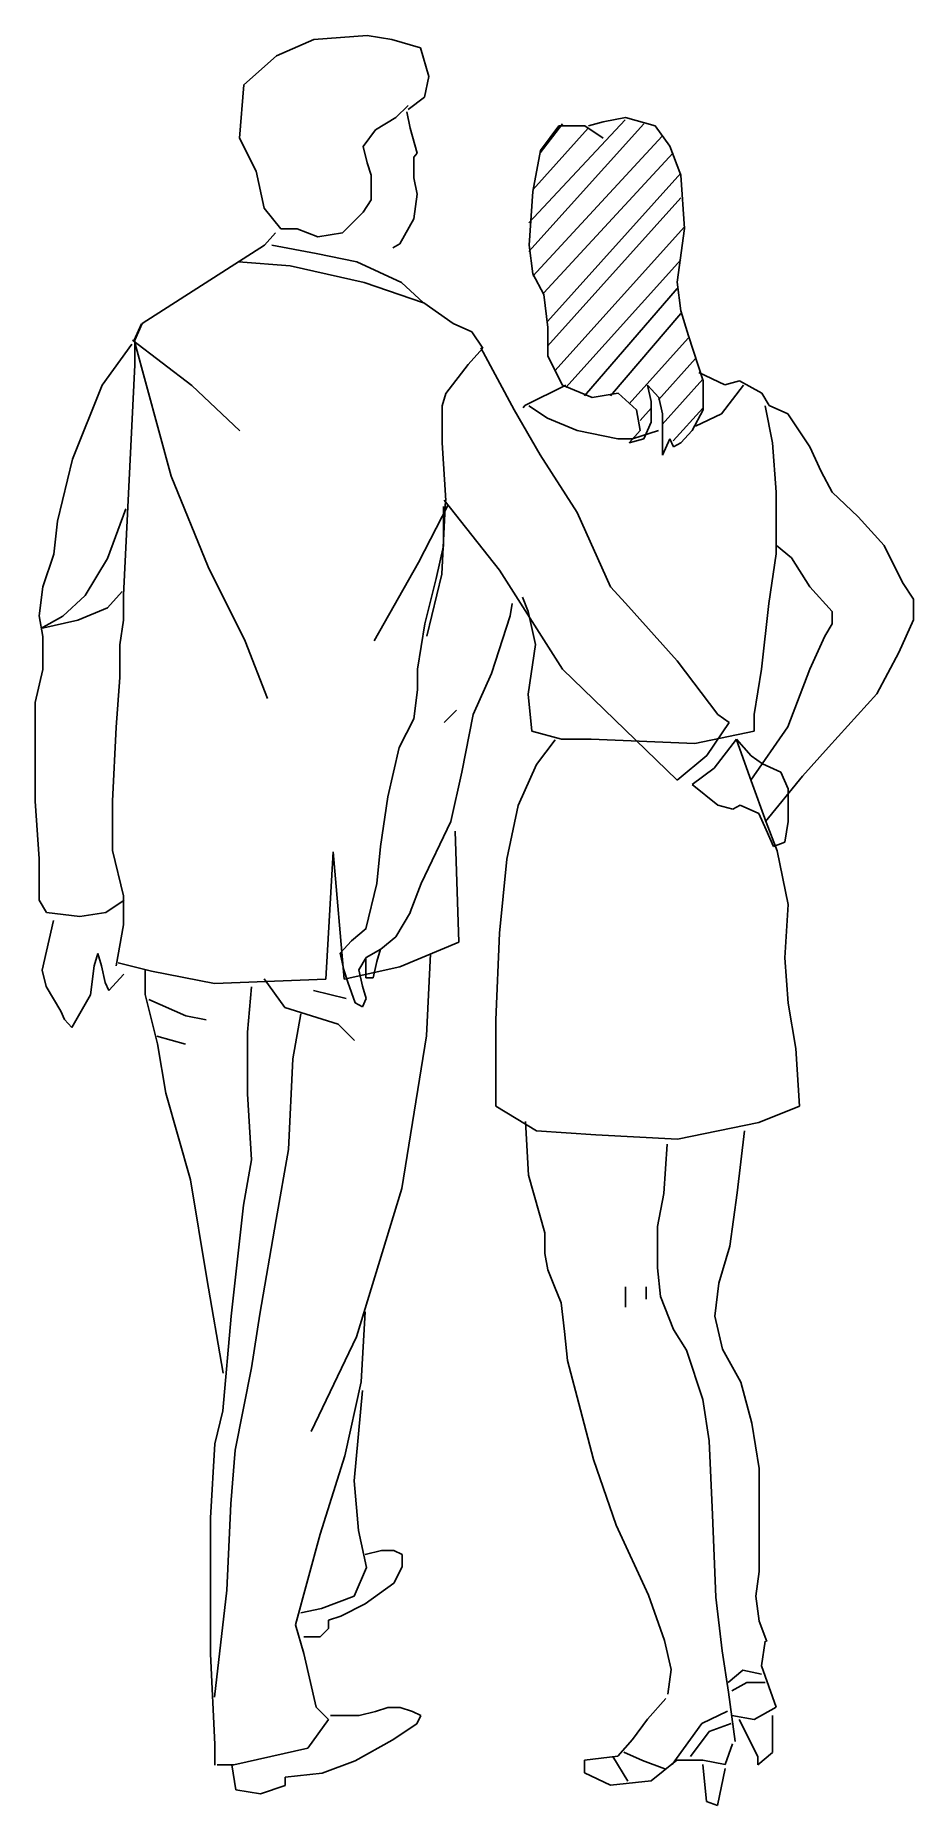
# Model space of a CAD drawing. Header units: millimetres. Extents: x -1587.94 to -1587.09, y 1784.39 to 1786.11.
import ezdxf

# ---------------------------------------------------------------- set-up
doc = ezdxf.new("R2010")
doc.units = ezdxf.units.MM
doc.header["$LTSCALE"] = 10
doc.layers.add('Humanos', color=2, linetype='Continuous')

msp = doc.modelspace()

# ---------------------------------------------------------------- linework, layer by layer
at = {"layer": 'Humanos'}
for p, q in [((-1587.6705, 1786.1023), (-1587.7065, 1786.0863)), ((-1587.6185, 1786.1063), (-1587.6705, 1786.1023)), ((-1587.5945, 1786.1023), (-1587.6185, 1786.1063)), ((-1587.5666, 1786.0943), (-1587.5945, 1786.1023)), ((-1587.7065, 1786.0863), (-1587.7385, 1786.0583)), ((-1587.5586, 1786.0663), (-1587.5666, 1786.0943)), ((-1587.5626, 1786.0463), (-1587.5586, 1786.0663)), ((-1587.7385, 1786.0583), (-1587.7425, 1786.0064)), ((-1587.5905, 1786.0264), (-1587.5785, 1786.0383)), ((-1587.5799, 1786.032), (-1587.5765, 1786.016)), ((-1587.5785, 1786.0343), (-1587.5626, 1786.0463)), ((-1587.6225, 1785.9984), (-1587.6105, 1786.0144)), ((-1587.6105, 1786.0144), (-1587.5905, 1786.0264)), ((-1587.5765, 1786.016), (-1587.5697, 1785.992)), ((-1587.4611, 1785.9243), (-1587.3674, 1786.0243)), ((-1587.4611, 1785.8963), (-1587.3494, 1786.0203)), ((-1587.4574, 1785.9563), (-1587.4034, 1786.0163)), ((-1587.4503, 1785.9923), (-1587.4286, 1786.0203)), ((-1587.432, 1786.0184), (-1587.45, 1785.9946)), ((-1587.4068, 1786.0184), (-1587.432, 1786.0184)), ((-1587.3889, 1786.0065), (-1587.4068, 1786.0184)), ((-1587.3889, 1786.0224), (-1587.4032, 1786.0184)), ((-1587.3673, 1786.0264), (-1587.3889, 1786.0224)), ((-1587.3385, 1786.0184), (-1587.3673, 1786.0264)), ((-1587.3241, 1785.9986), (-1587.3385, 1786.0184)), ((-1587.7425, 1786.0064), (-1587.7265, 1785.9744)), ((-1587.6185, 1785.9824), (-1587.6225, 1785.9984)), ((-1587.4574, 1785.8723), (-1587.3315, 1786.0083)), ((-1587.3133, 1785.9706), (-1587.3241, 1785.9986)), ((-1587.6145, 1785.9704), (-1587.6185, 1785.9824)), ((-1587.5697, 1785.992), (-1587.5731, 1785.988)), ((-1587.5731, 1785.988), (-1587.5731, 1785.968)), ((-1587.45, 1785.9946), (-1587.4573, 1785.9546)), ((-1587.4467, 1785.8563), (-1587.3207, 1785.9923)), ((-1587.7265, 1785.9744), (-1587.7185, 1785.9384)), ((-1587.6145, 1785.9664), (-1587.6145, 1785.9704)), ((-1587.6145, 1785.9464), (-1587.6145, 1785.9664)), ((-1587.5731, 1785.968), (-1587.5697, 1785.952)), ((-1587.4431, 1785.8282), (-1587.3135, 1785.9723)), ((-1587.3097, 1785.9185), (-1587.3133, 1785.9706)), ((-1587.6225, 1785.9344), (-1587.6145, 1785.9464)), ((-1587.5697, 1785.952), (-1587.5731, 1785.9279)), ((-1587.4573, 1785.9546), (-1587.4608, 1785.9025)), ((-1587.4431, 1785.8042), (-1587.3135, 1785.9483)), ((-1587.7185, 1785.9384), (-1587.7025, 1785.9184)), ((-1587.6425, 1785.9144), (-1587.6225, 1785.9344)), ((-1587.5731, 1785.9279), (-1587.5867, 1785.9039)), ((-1587.7077, 1785.9144), (-1587.7184, 1785.9024)), ((-1587.7025, 1785.9184), (-1587.6865, 1785.9184)), ((-1587.6865, 1785.9184), (-1587.6665, 1785.9104)), ((-1587.6665, 1785.9104), (-1587.6425, 1785.9144)), ((-1587.4359, 1785.7802), (-1587.3099, 1785.9203)), ((-1587.3169, 1785.8665), (-1587.3097, 1785.9185)), ((-1587.7184, 1785.9024), (-1587.8374, 1785.8263)), ((-1587.7112, 1785.9023), (-1587.668, 1785.8943)), ((-1587.668, 1785.8943), (-1587.6285, 1785.8863)), ((-1587.5867, 1785.9039), (-1587.5935, 1785.8999)), ((-1587.4608, 1785.9025), (-1587.4573, 1785.8745)), ((-1587.6932, 1785.8823), (-1587.7437, 1785.8863)), ((-1587.6213, 1785.8663), (-1587.6932, 1785.8823)), ((-1587.6285, 1785.8863), (-1587.5852, 1785.8663)), ((-1587.4573, 1785.8745), (-1587.4465, 1785.8545)), ((-1587.4251, 1785.7642), (-1587.3135, 1785.8883)), ((-1587.5637, 1785.8463), (-1587.6213, 1785.8663)), ((-1587.5852, 1785.8663), (-1587.5637, 1785.8463)), ((-1587.4071, 1785.7562), (-1587.3171, 1785.8603)), ((-1587.3133, 1785.8385), (-1587.3169, 1785.8665)), ((-1587.5635, 1785.8464), (-1587.5347, 1785.8264)), ((-1587.4465, 1785.8545), (-1587.4428, 1785.8225)), ((-1587.8378, 1785.826), (-1587.845, 1785.81)), ((-1587.8374, 1785.8263), (-1587.8445, 1785.8103)), ((-1587.5347, 1785.8264), (-1587.5167, 1785.8184)), ((-1587.3818, 1785.7562), (-1587.3135, 1785.8362)), ((-1587.3061, 1785.8145), (-1587.3133, 1785.8385)), ((-1587.8475, 1785.8064), (-1587.8763, 1785.7664)), ((-1587.8467, 1785.8101), (-1587.789, 1785.7661)), ((-1587.845, 1785.81), (-1587.809, 1785.6779)), ((-1587.8445, 1785.8103), (-1587.8445, 1785.7863)), ((-1587.5167, 1785.8184), (-1587.5059, 1785.8024)), ((-1587.4428, 1785.8225), (-1587.4428, 1785.7945)), ((-1587.3638, 1785.7482), (-1587.3063, 1785.8122)), ((-1587.2917, 1785.7705), (-1587.3061, 1785.8145)), ((-1587.5059, 1785.8024), (-1587.5203, 1785.7864)), ((-1587.5078, 1785.8027), (-1587.4754, 1785.7426)), ((-1587.4428, 1785.7945), (-1587.4285, 1785.7665)), ((-1587.335, 1785.7522), (-1587.2991, 1785.7922)), ((-1587.8445, 1785.7863), (-1587.8554, 1785.5622)), ((-1587.5203, 1785.7864), (-1587.5419, 1785.7584)), ((-1587.3315, 1785.7282), (-1587.2919, 1785.7722)), ((-1587.2958, 1785.7786), (-1587.2707, 1785.7666)), ((-1587.8763, 1785.7664), (-1587.9051, 1785.6944)), ((-1587.789, 1785.7661), (-1587.7422, 1785.7221)), ((-1587.5419, 1785.7584), (-1587.5455, 1785.7464)), ((-1587.4254, 1785.7664), (-1587.465, 1785.7465)), ((-1587.4285, 1785.7665), (-1587.3997, 1785.7545)), ((-1587.3997, 1785.7545), (-1587.3745, 1785.7585)), ((-1587.3745, 1785.7585), (-1587.3565, 1785.7425)), ((-1587.3457, 1785.7665), (-1587.3349, 1785.7545)), ((-1587.3421, 1785.7505), (-1587.3457, 1785.7665)), ((-1587.3349, 1785.7545), (-1587.3313, 1785.7385)), ((-1587.2917, 1785.7425), (-1587.2917, 1785.7705)), ((-1587.2739, 1785.7385), (-1587.2523, 1785.7663)), ((-1587.2707, 1785.7666), (-1587.2562, 1785.7706)), ((-1587.2562, 1785.7706), (-1587.2346, 1785.7586)), ((-1587.2346, 1785.7586), (-1587.2274, 1785.7466)), ((-1587.5455, 1785.7464), (-1587.5455, 1785.7104)), ((-1587.4754, 1785.7426), (-1587.4501, 1785.6986)), ((-1587.465, 1785.7465), (-1587.4668, 1785.7445)), ((-1587.4611, 1785.7464), (-1587.4432, 1785.7345)), ((-1587.3565, 1785.7425), (-1587.353, 1785.7225)), ((-1587.353, 1785.7322), (-1587.3423, 1785.7442)), ((-1587.3421, 1785.7305), (-1587.3421, 1785.7505)), ((-1587.3313, 1785.7385), (-1587.3313, 1785.7104)), ((-1587.3207, 1785.7122), (-1587.2919, 1785.7442)), ((-1587.3025, 1785.7225), (-1587.2917, 1785.7425)), ((-1587.2991, 1785.7265), (-1587.2739, 1785.7385)), ((-1587.2314, 1785.7464), (-1587.2243, 1785.7104)), ((-1587.2274, 1785.7466), (-1587.2094, 1785.7386)), ((-1587.2094, 1785.7386), (-1587.1878, 1785.7066)), ((-1587.4432, 1785.7345), (-1587.4143, 1785.7225)), ((-1587.4143, 1785.7225), (-1587.3747, 1785.7144)), ((-1587.353, 1785.7225), (-1587.3637, 1785.7104)), ((-1587.3603, 1785.7144), (-1587.3351, 1785.7225)), ((-1587.3493, 1785.7144), (-1587.3421, 1785.7305)), ((-1587.3133, 1785.7104), (-1587.3025, 1785.7225)), ((-1587.5455, 1785.7104), (-1587.5419, 1785.6543)), ((-1587.3747, 1785.7144), (-1587.3603, 1785.7144)), ((-1587.3637, 1785.7104), (-1587.3493, 1785.7144)), ((-1587.3313, 1785.6984), (-1587.3241, 1785.7144)), ((-1587.3313, 1785.7104), (-1587.3313, 1785.6984)), ((-1587.3241, 1785.7144), (-1587.3205, 1785.7064)), ((-1587.3205, 1785.7064), (-1587.3133, 1785.7104)), ((-1587.2243, 1785.7104), (-1587.2206, 1785.6624)), ((-1587.1878, 1785.7066), (-1587.177, 1785.6826)), ((-1587.9051, 1785.6944), (-1587.9195, 1785.6343)), ((-1587.4501, 1785.6986), (-1587.4141, 1785.6426)), ((-1587.809, 1785.6779), (-1587.773, 1785.5899)), ((-1587.177, 1785.6826), (-1587.1662, 1785.6626)), ((-1587.5424, 1785.6547), (-1587.5459, 1785.5826)), ((-1587.4898, 1785.5866), (-1587.5437, 1785.6546)), ((-1587.2206, 1785.6624), (-1587.2206, 1785.6024)), ((-1587.1662, 1785.6626), (-1587.1409, 1785.6386)), ((-1587.9195, 1785.6343), (-1587.9232, 1785.6023)), ((-1587.8711, 1785.598), (-1587.8532, 1785.6461)), ((-1587.5397, 1785.6501), (-1587.5684, 1785.594)), ((-1587.5443, 1785.6484), (-1587.5443, 1785.6104)), ((-1587.4141, 1785.6426), (-1587.3818, 1785.5705)), ((-1587.1409, 1785.6386), (-1587.1158, 1785.6106)), ((-1587.9232, 1785.6023), (-1587.9339, 1785.5703)), ((-1587.5443, 1785.6104), (-1587.5514, 1785.5784)), ((-1587.2206, 1785.6024), (-1587.2278, 1785.5544)), ((-1587.2058, 1785.5986), (-1587.2202, 1785.6106)), ((-1587.1158, 1785.6106), (-1587.0978, 1785.5746)), ((-1587.8928, 1785.562), (-1587.8711, 1785.598)), ((-1587.773, 1785.5899), (-1587.737, 1785.5178)), ((-1587.5684, 1785.594), (-1587.6116, 1785.518)), ((-1587.5459, 1785.5826), (-1587.5603, 1785.5226)), ((-1587.4286, 1785.4905), (-1587.4898, 1785.5866)), ((-1587.1878, 1785.5705), (-1587.2058, 1785.5986)), ((-1587.9339, 1785.5703), (-1587.9375, 1785.5423)), ((-1587.8711, 1785.55), (-1587.8568, 1785.566)), ((-1587.5514, 1785.5784), (-1587.5623, 1785.5344)), ((-1587.3818, 1785.5705), (-1587.3673, 1785.5545)), ((-1587.1662, 1785.5465), (-1587.1878, 1785.5705)), ((-1587.0978, 1785.5746), (-1587.087, 1785.5585)), ((-1587.9144, 1785.542), (-1587.8928, 1785.562)), ((-1587.9, 1785.538), (-1587.8711, 1785.55)), ((-1587.8554, 1785.5622), (-1587.8554, 1785.5382)), ((-1587.4794, 1785.5424), (-1587.4776, 1785.5544)), ((-1587.4619, 1785.5464), (-1587.4673, 1785.5604)), ((-1587.3673, 1785.5545), (-1587.3169, 1785.4985)), ((-1587.2278, 1785.5544), (-1587.235, 1785.4903)), ((-1587.087, 1785.5585), (-1587.087, 1785.5385)), ((-1587.9375, 1785.5423), (-1587.9339, 1785.5223)), ((-1587.936, 1785.53), (-1587.9144, 1785.542)), ((-1587.936, 1785.53), (-1587.9, 1785.538)), ((-1587.8554, 1785.5382), (-1587.8589, 1785.5142)), ((-1587.5623, 1785.5344), (-1587.5694, 1785.4903)), ((-1587.4974, 1785.4863), (-1587.4794, 1785.5424)), ((-1587.4547, 1785.5143), (-1587.4619, 1785.5464)), ((-1587.1734, 1785.5225), (-1587.1662, 1785.5345)), ((-1587.1662, 1785.5345), (-1587.1662, 1785.5465)), ((-1587.087, 1785.5385), (-1587.1013, 1785.5065)), ((-1587.9339, 1785.5223), (-1587.9339, 1785.4902)), ((-1587.8589, 1785.5142), (-1587.8589, 1785.4822)), ((-1587.737, 1785.5178), (-1587.7153, 1785.4618)), ((-1587.4619, 1785.4663), (-1587.4547, 1785.5143)), ((-1587.1878, 1785.4905), (-1587.1734, 1785.5225)), ((-1587.3169, 1785.4985), (-1587.2773, 1785.4465)), ((-1587.1013, 1785.5065), (-1587.1229, 1785.4665)), ((-1587.9339, 1785.4902), (-1587.9412, 1785.4582)), ((-1587.8589, 1785.4822), (-1587.8625, 1785.4341)), ((-1587.5694, 1785.4903), (-1587.5694, 1785.4703)), ((-1587.5154, 1785.4463), (-1587.4974, 1785.4863)), ((-1587.3169, 1785.3825), (-1587.4286, 1785.4905)), ((-1587.235, 1785.4903), (-1587.2422, 1785.4463)), ((-1587.2094, 1785.4345), (-1587.1878, 1785.4905)), ((-1587.5694, 1785.4703), (-1587.5731, 1785.4423)), ((-1587.4582, 1785.4303), (-1587.4619, 1785.4663)), ((-1587.1229, 1785.4665), (-1587.1698, 1785.4145)), ((-1587.9412, 1785.4582), (-1587.9412, 1785.4182)), ((-1587.5316, 1785.4506), (-1587.5435, 1785.4387)), ((-1587.5263, 1785.3903), (-1587.5154, 1785.4463)), ((-1587.2773, 1785.4465), (-1587.2665, 1785.4385)), ((-1587.2422, 1785.4463), (-1587.2422, 1785.4303)), ((-1587.8625, 1785.4341), (-1587.8662, 1785.3621)), ((-1587.5731, 1785.4423), (-1587.5874, 1785.4143)), ((-1587.4294, 1785.4223), (-1587.4582, 1785.4303)), ((-1587.2422, 1785.4303), (-1587.2998, 1785.4183)), ((-1587.2665, 1785.4385), (-1587.2881, 1785.4065)), ((-1587.2454, 1785.3825), (-1587.2094, 1785.4345)), ((-1587.9412, 1785.4182), (-1587.9412, 1785.3622)), ((-1587.5874, 1785.4143), (-1587.5983, 1785.3663)), ((-1587.4537, 1785.3979), (-1587.4357, 1785.4219)), ((-1587.4006, 1785.4223), (-1587.4294, 1785.4223)), ((-1587.2998, 1785.4183), (-1587.4006, 1785.4223)), ((-1587.2809, 1785.3943), (-1587.2593, 1785.4223)), ((-1587.2593, 1785.4223), (-1587.2449, 1785.4063)), ((-1587.2593, 1785.4219), (-1587.2449, 1785.3819)), ((-1587.1698, 1785.4145), (-1587.195, 1785.3865)), ((-1587.4717, 1785.3579), (-1587.4537, 1785.3979)), ((-1587.2881, 1785.4065), (-1587.3169, 1785.3825)), ((-1587.3025, 1785.3783), (-1587.2809, 1785.3943)), ((-1587.2449, 1785.4063), (-1587.2341, 1785.3983)), ((-1587.2341, 1785.3983), (-1587.2161, 1785.3903)), ((-1587.537, 1785.3423), (-1587.5263, 1785.3903)), ((-1587.2773, 1785.3583), (-1587.3025, 1785.3783)), ((-1587.2449, 1785.3819), (-1587.2305, 1785.3419)), ((-1587.195, 1785.3865), (-1587.231, 1785.3424)), ((-1587.2161, 1785.3903), (-1587.2089, 1785.3743)), ((-1587.9412, 1785.3622), (-1587.9375, 1785.3062)), ((-1587.8662, 1785.3621), (-1587.8662, 1785.3141)), ((-1587.5983, 1785.3663), (-1587.6054, 1785.3182)), ((-1587.2629, 1785.3543), (-1587.2773, 1785.3583)), ((-1587.2557, 1785.3583), (-1587.2629, 1785.3543)), ((-1587.2377, 1785.3503), (-1587.2557, 1785.3583)), ((-1587.2089, 1785.3743), (-1587.2089, 1785.3423)), ((-1587.5658, 1785.2822), (-1587.537, 1785.3423)), ((-1587.4825, 1785.3059), (-1587.4717, 1785.3579)), ((-1587.2305, 1785.3343), (-1587.2377, 1785.3503)), ((-1587.2305, 1785.3419), (-1587.2197, 1785.3139)), ((-1587.2089, 1785.3423), (-1587.2124, 1785.3223)), ((-1587.5329, 1785.3331), (-1587.5293, 1785.2251)), ((-1587.2232, 1785.3182), (-1587.2305, 1785.3343)), ((-1587.8662, 1785.3141), (-1587.8554, 1785.2701)), ((-1587.6516, 1785.3131), (-1587.6588, 1785.1891)), ((-1587.6408, 1785.1891), (-1587.6516, 1785.3131)), ((-1587.6054, 1785.3182), (-1587.6091, 1785.2822)), ((-1587.2124, 1785.3223), (-1587.2232, 1785.3182)), ((-1587.2197, 1785.3139), (-1587.2089, 1785.2619)), ((-1587.9375, 1785.3062), (-1587.9375, 1785.2661)), ((-1587.4897, 1785.2339), (-1587.4825, 1785.3059)), ((-1587.6091, 1785.2822), (-1587.6199, 1785.2382)), ((-1587.5766, 1785.2542), (-1587.5658, 1785.2822)), ((-1587.9375, 1785.2661), (-1587.9304, 1785.2541)), ((-1587.8727, 1785.2541), (-1587.8547, 1785.2661)), ((-1587.8554, 1785.2701), (-1587.8554, 1785.242)), ((-1587.2089, 1785.2619), (-1587.2124, 1785.2098)), ((-1587.9236, 1785.2461), (-1587.9344, 1785.1981)), ((-1587.9304, 1785.2541), (-1587.8979, 1785.2501)), ((-1587.8979, 1785.2501), (-1587.8727, 1785.2541)), ((-1587.8554, 1785.242), (-1587.8625, 1785.202)), ((-1587.6194, 1785.2383), (-1587.6338, 1785.2264)), ((-1587.5906, 1785.2304), (-1587.5835, 1785.2422)), ((-1587.5835, 1785.2422), (-1587.5763, 1785.2542)), ((-1587.6338, 1785.2264), (-1587.6446, 1785.2144)), ((-1587.6051, 1785.2184), (-1587.5906, 1785.2304)), ((-1587.5293, 1785.2251), (-1587.5868, 1785.2011)), ((-1587.4933, 1785.1498), (-1587.4897, 1785.2339)), ((-1587.884, 1785.2021), (-1587.8803, 1785.2141)), ((-1587.8803, 1785.2141), (-1587.8768, 1785.2021)), ((-1587.8281, 1785.1971), (-1587.8605, 1785.2051)), ((-1587.6446, 1785.2144), (-1587.641, 1785.1984)), ((-1587.6266, 1785.1984), (-1587.6194, 1785.2104)), ((-1587.6199, 1785.1904), (-1587.6199, 1785.2104)), ((-1587.6194, 1785.2104), (-1587.6051, 1785.2184)), ((-1587.6091, 1785.2064), (-1587.6126, 1785.1904)), ((-1587.6055, 1785.2183), (-1587.6091, 1785.2064)), ((-1587.5568, 1785.2139), (-1587.5607, 1785.134)), ((-1587.2124, 1785.2098), (-1587.2089, 1785.1658)), ((-1587.9344, 1785.1981), (-1587.9308, 1785.1821)), ((-1587.8876, 1785.1741), (-1587.884, 1785.2021)), ((-1587.8768, 1785.2021), (-1587.8732, 1785.1861)), ((-1587.8696, 1785.1781), (-1587.8552, 1785.1941)), ((-1587.8343, 1785.1983), (-1587.8343, 1785.1744)), ((-1587.7669, 1785.1851), (-1587.8281, 1785.1971)), ((-1587.6588, 1785.1891), (-1587.7669, 1785.1851)), ((-1587.7186, 1785.1896), (-1587.6987, 1785.1616)), ((-1587.641, 1785.1984), (-1587.6374, 1785.1864)), ((-1587.5868, 1785.2011), (-1587.6408, 1785.1891)), ((-1587.6374, 1785.1864), (-1587.6302, 1785.1663)), ((-1587.623, 1785.1824), (-1587.6266, 1785.1984)), ((-1587.6126, 1785.1904), (-1587.6199, 1785.1904)), ((-1587.9308, 1785.1821), (-1587.9164, 1785.1581)), ((-1587.9056, 1785.1421), (-1587.8876, 1785.1741)), ((-1587.8732, 1785.1861), (-1587.8696, 1785.1781)), ((-1587.8343, 1785.1744), (-1587.8224, 1785.1263)), ((-1587.8308, 1785.1696), (-1587.7949, 1785.1536)), ((-1587.7308, 1785.1817), (-1587.7347, 1785.1378)), ((-1587.6708, 1785.1783), (-1587.6388, 1785.1703)), ((-1587.6194, 1785.1703), (-1587.623, 1785.1824)), ((-1587.623, 1785.1623), (-1587.6194, 1785.1703)), ((-1587.9164, 1785.1581), (-1587.9128, 1785.1501)), ((-1587.7949, 1785.1536), (-1587.7749, 1785.1496)), ((-1587.6987, 1785.1616), (-1587.6467, 1785.1456)), ((-1587.6829, 1785.1556), (-1587.6909, 1785.1117)), ((-1587.6302, 1785.1663), (-1587.623, 1785.1623)), ((-1587.2089, 1785.1658), (-1587.2017, 1785.1218)), ((-1587.9128, 1785.1501), (-1587.9056, 1785.1421)), ((-1587.7347, 1785.1378), (-1587.7347, 1785.0778)), ((-1587.6467, 1785.1456), (-1587.6307, 1785.1296)), ((-1587.4933, 1785.0658), (-1587.4933, 1785.1498)), ((-1587.823, 1785.1339), (-1587.7951, 1785.126)), ((-1587.8224, 1785.1263), (-1587.8144, 1785.0783)), ((-1587.5607, 1785.134), (-1587.5847, 1784.9859)), ((-1587.2017, 1785.1218), (-1587.1981, 1785.0658)), ((-1587.6909, 1785.1117), (-1587.6949, 1785.0237)), ((-1587.8144, 1785.0783), (-1587.7904, 1784.9943)), ((-1587.7347, 1785.0778), (-1587.7308, 1785.0137)), ((-1587.4537, 1785.0418), (-1587.4933, 1785.0658)), ((-1587.4646, 1785.0508), (-1587.4614, 1784.9988)), ((-1587.2377, 1785.0498), (-1587.3168, 1785.0338)), ((-1587.1981, 1785.0658), (-1587.2377, 1785.0498)), ((-1587.3961, 1785.0378), (-1587.4537, 1785.0418)), ((-1587.3168, 1785.0338), (-1587.3961, 1785.0378)), ((-1587.2514, 1785.0417), (-1587.2586, 1784.9817)), ((-1587.6949, 1785.0237), (-1587.7069, 1784.9556)), ((-1587.3268, 1785.0288), (-1587.33, 1784.9808)), ((-1587.7308, 1785.0137), (-1587.7387, 1784.9697)), ((-1587.4614, 1784.9988), (-1587.4457, 1784.9428)), ((-1587.7904, 1784.9943), (-1587.7744, 1784.8982)), ((-1587.5847, 1784.9859), (-1587.6287, 1784.8418)), ((-1587.33, 1784.9808), (-1587.3362, 1784.9488)), ((-1587.2586, 1784.9817), (-1587.2658, 1784.9297)), ((-1587.7387, 1784.9697), (-1587.7507, 1784.8617)), ((-1587.7069, 1784.9556), (-1587.7229, 1784.8636)), ((-1587.3362, 1784.9488), (-1587.3362, 1784.9087)), ((-1587.4457, 1784.9428), (-1587.4457, 1784.9227)), ((-1587.2658, 1784.9297), (-1587.2766, 1784.8937)), ((-1587.4457, 1784.9227), (-1587.4426, 1784.9067)), ((-1587.7744, 1784.8982), (-1587.7584, 1784.8062)), ((-1587.4426, 1784.9067), (-1587.4362, 1784.8907)), ((-1587.3362, 1784.9087), (-1587.3331, 1784.8807)), ((-1587.4362, 1784.8907), (-1587.4299, 1784.8747)), ((-1587.3671, 1784.8903), (-1587.3671, 1784.8704)), ((-1587.3471, 1784.8903), (-1587.3471, 1784.8784)), ((-1587.3331, 1784.8807), (-1587.3205, 1784.8487)), ((-1587.2766, 1784.8937), (-1587.2802, 1784.8617)), ((-1587.7507, 1784.8617), (-1587.7587, 1784.7696)), ((-1587.7229, 1784.8636), (-1587.7309, 1784.8116)), ((-1587.6203, 1784.8659), (-1587.6242, 1784.798)), ((-1587.4299, 1784.8747), (-1587.4267, 1784.8467)), ((-1587.2802, 1784.8617), (-1587.273, 1784.8297)), ((-1587.4267, 1784.8467), (-1587.4236, 1784.8187)), ((-1587.3205, 1784.8487), (-1587.3079, 1784.8287)), ((-1587.6287, 1784.8418), (-1587.6728, 1784.7498)), ((-1587.3079, 1784.8287), (-1587.2921, 1784.7807)), ((-1587.273, 1784.8297), (-1587.255, 1784.7976)), ((-1587.7309, 1784.8116), (-1587.7469, 1784.7315)), ((-1587.4236, 1784.8187), (-1587.411, 1784.7707)), ((-1587.6242, 1784.798), (-1587.6402, 1784.726)), ((-1587.255, 1784.7976), (-1587.2443, 1784.7576)), ((-1587.631, 1784.7016), (-1587.623, 1784.7896)), ((-1587.2921, 1784.7807), (-1587.2859, 1784.7407)), ((-1587.7587, 1784.7696), (-1587.7667, 1784.7376)), ((-1587.411, 1784.7707), (-1587.3985, 1784.7226)), ((-1587.2443, 1784.7576), (-1587.2371, 1784.7136)), ((-1587.2859, 1784.7407), (-1587.2827, 1784.6686)), ((-1587.7667, 1784.7376), (-1587.7707, 1784.6656)), ((-1587.7469, 1784.7315), (-1587.7509, 1784.6795)), ((-1587.6402, 1784.726), (-1587.6642, 1784.6499)), ((-1587.3985, 1784.7226), (-1587.3764, 1784.6586)), ((-1587.2371, 1784.7136), (-1587.2371, 1784.6656)), ((-1587.627, 1784.6536), (-1587.631, 1784.7016)), ((-1587.7509, 1784.6795), (-1587.7549, 1784.5955)), ((-1587.7707, 1784.6656), (-1587.7707, 1784.5335)), ((-1587.619, 1784.6176), (-1587.627, 1784.6536)), ((-1587.3764, 1784.6586), (-1587.3449, 1784.5906)), ((-1587.2827, 1784.6686), (-1587.2795, 1784.5886)), ((-1587.2371, 1784.6656), (-1587.2371, 1784.6135)), ((-1587.6642, 1784.6499), (-1587.6883, 1784.5619)), ((-1587.6203, 1784.6302), (-1587.6044, 1784.6341)), ((-1587.6044, 1784.6341), (-1587.5924, 1784.6341)), ((-1587.5924, 1784.6341), (-1587.5844, 1784.6302)), ((-1587.5844, 1784.6302), (-1587.5844, 1784.6182)), ((-1587.631, 1784.5895), (-1587.619, 1784.6176)), ((-1587.5924, 1784.6022), (-1587.6203, 1784.5822)), ((-1587.5844, 1784.6182), (-1587.5924, 1784.6022)), ((-1587.2371, 1784.6135), (-1587.2406, 1784.5895)), ((-1587.7549, 1784.5955), (-1587.7669, 1784.4914)), ((-1587.663, 1784.5775), (-1587.631, 1784.5895)), ((-1587.3449, 1784.5906), (-1587.3292, 1784.5466)), ((-1587.2795, 1784.5886), (-1587.2733, 1784.5366)), ((-1587.2406, 1784.5895), (-1587.2371, 1784.5655)), ((-1587.6829, 1784.5736), (-1587.663, 1784.5775)), ((-1587.6442, 1784.5702), (-1587.6562, 1784.5662)), ((-1587.6203, 1784.5822), (-1587.6442, 1784.5702)), ((-1587.6883, 1784.5619), (-1587.6802, 1784.5339)), ((-1587.6642, 1784.5502), (-1587.6802, 1784.5502)), ((-1587.6562, 1784.5582), (-1587.6642, 1784.5502)), ((-1587.6562, 1784.5662), (-1587.6562, 1784.5582)), ((-1587.2371, 1784.5655), (-1587.2298, 1784.5455)), ((-1587.7707, 1784.5335), (-1587.7667, 1784.4455)), ((-1587.6802, 1784.5339), (-1587.6682, 1784.4818)), ((-1587.3292, 1784.5466), (-1587.3229, 1784.5185)), ((-1587.2733, 1784.5366), (-1587.2669, 1784.4965)), ((-1587.2314, 1784.5458), (-1587.235, 1784.5219)), ((-1587.3229, 1784.5185), (-1587.326, 1784.4945)), ((-1587.253, 1784.5178), (-1587.2673, 1784.5058)), ((-1587.235, 1784.5138), (-1587.253, 1784.5178)), ((-1587.235, 1784.5219), (-1587.2278, 1784.5018)), ((-1587.2493, 1784.5058), (-1587.2638, 1784.4978)), ((-1587.2314, 1784.5058), (-1587.2493, 1784.5058)), ((-1587.2278, 1784.5018), (-1587.2206, 1784.4818)), ((-1587.6682, 1784.4818), (-1587.6562, 1784.4698)), ((-1587.6103, 1784.4775), (-1587.5983, 1784.4815)), ((-1587.5983, 1784.4815), (-1587.5863, 1784.4815)), ((-1587.5863, 1784.4815), (-1587.5743, 1784.4775)), ((-1587.328, 1784.4901), (-1587.3459, 1784.4702)), ((-1587.2669, 1784.4965), (-1587.2606, 1784.4485)), ((-1587.2206, 1784.4818), (-1587.2422, 1784.4698)), ((-1587.6562, 1784.4698), (-1587.6762, 1784.4418)), ((-1587.6542, 1784.4736), (-1587.6423, 1784.4736)), ((-1587.6423, 1784.4736), (-1587.6263, 1784.4736)), ((-1587.6263, 1784.4736), (-1587.6103, 1784.4775)), ((-1587.5703, 1784.4656), (-1587.5943, 1784.4496)), ((-1587.5743, 1784.4775), (-1587.5663, 1784.4736)), ((-1587.5663, 1784.4736), (-1587.5703, 1784.4656)), ((-1587.3459, 1784.4702), (-1587.3603, 1784.4502)), ((-1587.2931, 1784.466), (-1587.3219, 1784.426)), ((-1587.268, 1784.4779), (-1587.2931, 1784.466)), ((-1587.2644, 1784.466), (-1587.2859, 1784.458)), ((-1587.2422, 1784.4698), (-1587.2638, 1784.4738)), ((-1587.2385, 1784.4338), (-1587.2566, 1784.4698)), ((-1587.2243, 1784.4738), (-1587.2243, 1784.4378)), ((-1587.5943, 1784.4496), (-1587.6303, 1784.4296)), ((-1587.3603, 1784.4502), (-1587.3748, 1784.4342)), ((-1587.2859, 1784.458), (-1587.3039, 1784.434)), ((-1587.7667, 1784.4455), (-1587.7667, 1784.4255)), ((-1587.6762, 1784.4418), (-1587.7483, 1784.4258)), ((-1587.6303, 1784.4296), (-1587.6622, 1784.4176)), ((-1587.3748, 1784.4342), (-1587.4072, 1784.4302)), ((-1587.4072, 1784.4302), (-1587.4072, 1784.4181)), ((-1587.3796, 1784.434), (-1587.3651, 1784.41)), ((-1587.3688, 1784.438), (-1587.3508, 1784.43)), ((-1587.3508, 1784.43), (-1587.3291, 1784.422)), ((-1587.3423, 1784.4101), (-1587.3172, 1784.4302)), ((-1587.3172, 1784.4302), (-1587.2921, 1784.4302)), ((-1587.2921, 1784.4302), (-1587.2704, 1784.4262)), ((-1587.2704, 1784.4262), (-1587.2632, 1784.4462)), ((-1587.2243, 1784.4378), (-1587.2385, 1784.4258)), ((-1587.2385, 1784.4258), (-1587.2385, 1784.4338)), ((-1587.7483, 1784.4258), (-1587.7643, 1784.4258)), ((-1587.7462, 1784.4016), (-1587.7502, 1784.4256)), ((-1587.6622, 1784.4176), (-1587.6982, 1784.4136)), ((-1587.6982, 1784.4136), (-1587.6982, 1784.4056)), ((-1587.4072, 1784.4181), (-1587.3819, 1784.4061)), ((-1587.2921, 1784.4262), (-1587.2884, 1784.3901)), ((-1587.2776, 1784.3861), (-1587.2704, 1784.4221)), ((-1587.7222, 1784.3976), (-1587.7462, 1784.4016)), ((-1587.6982, 1784.4056), (-1587.7222, 1784.3976)), ((-1587.3819, 1784.4061), (-1587.3423, 1784.4101)), ((-1587.2884, 1784.3901), (-1587.2776, 1784.3861))]:
    msp.add_line(p, q, dxfattribs=at)

doc.saveas('drawing.dxf')
